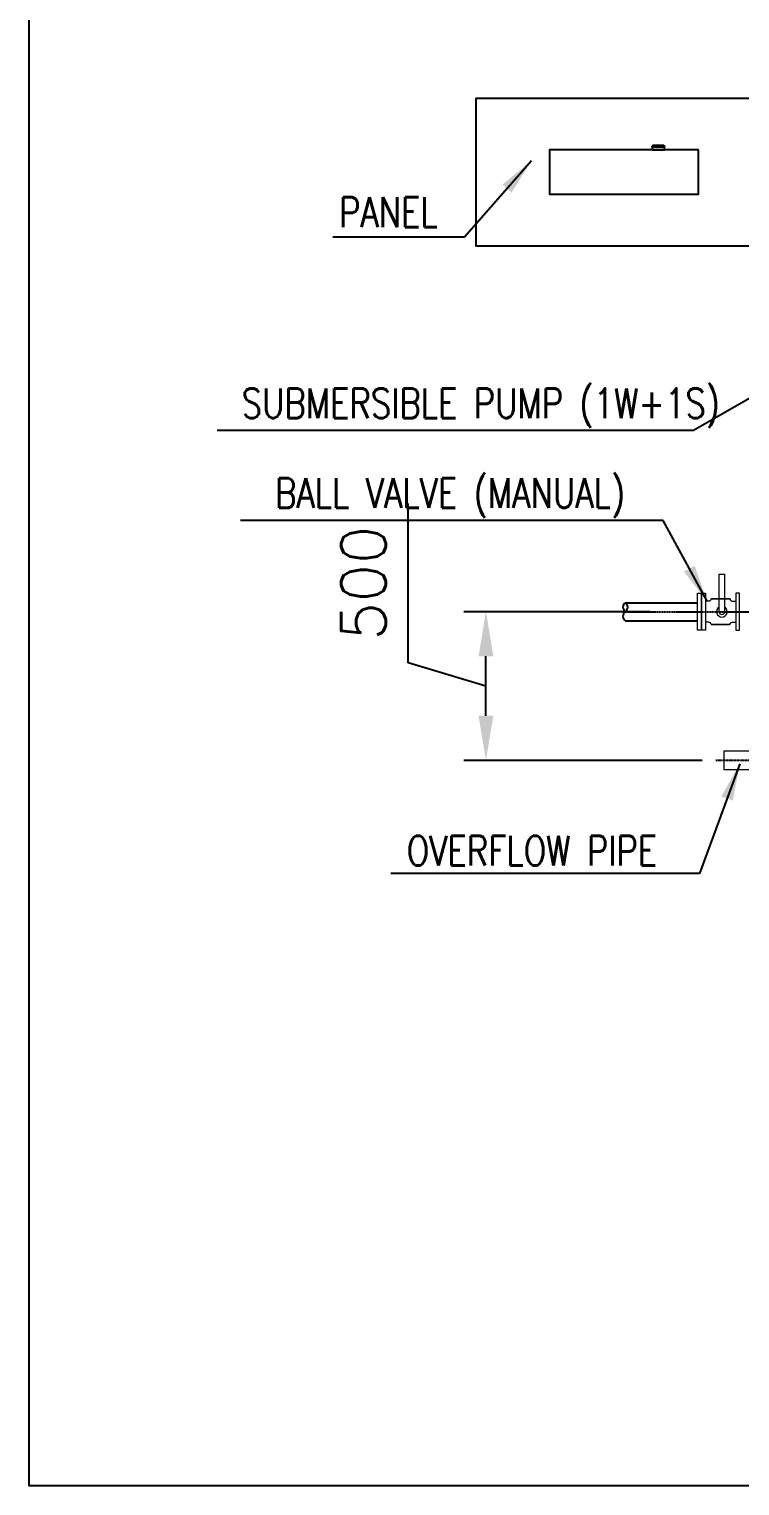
# Model space of a CAD drawing. Header units: millimetres. Extents: x 9 to 20222, y 20 to 9983.
# Drawn here: x 9 to 2404, y 20 to 4925 of the extents above; entities that cross this region are included whole.
import ezdxf
from ezdxf.enums import TextEntityAlignment as Align

# ---------------------------------------------------------------- set-up
doc = ezdxf.new("R2010")
doc.units = ezdxf.units.MM
doc.header["$LTSCALE"] = 0.25
doc.linetypes.add('CENTER2', pattern=[1.125, 0.75, -0.125, 0.125, -0.125])
for name, color, linetype in [('PDF_Geometry', 7, 'Continuous'), ('PIPE CEN', 1, 'CENTER2'), ('WTS_TXT2', 3, 'Continuous')]:
    doc.layers.add(name, color=color, linetype=linetype)
doc.layers.add('WTS_2_PIPEFITT', color=80, linetype='Continuous', lineweight=15)
doc.layers.add('WTS_DIM', color=1, linetype='Continuous', lineweight=15)
doc.styles.add('DIMTEXT', font='swisscl.ttf')
doc.styles.add('RomanS', font='romans.shx')
doc.dimstyles.new('50 DIM', dxfattribs={"dimscale": 50, "dimtxt": 2.5, "dimasz": 2.5, "dimexe": 2.25, "dimexo": 0.8, "dimgap": 0.8, "dimtad": 3, "dimdec": 1, "dimzin": 12, "dimdsep": 46, "dimtxsty": 'DIMTEXT', "dimcen": 0, "dimclrd": 256, "dimclre": 256, "dimclrt": 3, "dimazin": 3, "dimtfac": 1, "dimtdec": 1, "dimtmove": 0, "dimatfit": 0, "dimfxl": 2.25, "dimtolj": 1, "dimarcsym": 1})
doc.dimstyles.new('SPS-100', dxfattribs={"dimscale": 100, "dimtxt": 2.5, "dimasz": 2.5, "dimexe": 1, "dimexo": 0.625, "dimgap": 1, "dimtad": 1, "dimdec": 0, "dimdsep": 46, "dimtxsty": 'RomanS', "dimcen": 1, "dimclrd": 256, "dimclre": 256, "dimclrt": 4, "dimazin": 0, "dimtfac": 1, "dimtdec": 0, "dimtmove": 0, "dimatfit": 3, "dimfxl": 0.5, "dimarcsym": 1})

# ---------------------------------------------------------------- blocks, each defined once
blk = doc.blocks.new('*D70')
at = {"color": 1, "lineweight": -2, "transparency": 16777216}
for p, q in [((1285.7, 2791.9), (1285.7, 3327.6)), ((2100.8, 2963.4), (1473.2, 2963.4)), ((1548.2, 2613), (1548.2, 2813.4)), ((1548.2, 2713.2), (1285.7, 2791.9)), ((2276.3, 2463), (1473.2, 2463))]:
    blk.add_line(p, q, dxfattribs=at)
at = {"color": 1, "transparency": 16777216}
for points in [[(1523.2, 2813.4), (1573.2, 2813.4), (1548.2, 2963.4)], [(1523.2, 2613), (1573.2, 2613), (1548.2, 2463)]]:
    blk.add_solid(points, dxfattribs=at)
at = {"layer": 'Defpoints', "color": 0, "transparency": 16777216}
for p in [(1548.2, 2963.4), (2147.6, 2963.4), (2323.1, 2463)]:
    blk.add_point(p, dxfattribs=at)
at = {"color": 4, "transparency": 16777216, "insert": (1135.7, 3059.8), "char_height": 150, "attachment_point": 5, "rotation": 90, "style": 'RomanS', "bg_fill": 3, "box_fill_scale": 1.1, "bg_fill_color": 256, "bg_fill_true_color": 13158600, "bg_fill_transparency": 0}
blk.add_mtext('500', dxfattribs=at)

msp = doc.modelspace()

# ---------------------------------------------------------------- linework, layer by layer
at = {"color": 6}
for p, q in [((2017.9, 2993.9), (2260.7, 2993.9)), ((2017.9, 2932.9), (2260.7, 2932.9))]:
    msp.add_line(p, q, dxfattribs=at)
msp.add_lwpolyline([(2108.6, 4528.4), (2108.6, 4531.5), (2111.8, 4534.7), (2146.7, 4534.7), (2149.9, 4531.5), (2149.9, 4528.4)])
msp.add_lwpolyline([(2108.6, 4518.8), (2149.9, 4518.8), (2149.9, 4528.4), (2108.6, 4528.4)], close=True)
at = {"lineweight": 5}
msp.add_lwpolyline([(2717.3, 2493.5), (2350.1, 2493.5), (2350.1, 2432.5), (2717.3, 2432.5)], dxfattribs=at)
at = {"color": 6}
for centre, start, end in [((2027.9, 2978.9), 123.8331, 239.2847), ((2007.8, 2978.9), 300.7153, 56.1669), ((2027.9, 2948.4), 123.8331, 239.2847)]:
    msp.add_arc(centre, 18, start, end, dxfattribs=at)
at = {"layer": 'PDF_Geometry', "lineweight": 25}
msp.add_lwpolyline([(2514.9, 4195), (1514.9, 4195), (1514.9, 4693.4), (2514.9, 4693.4)], dxfattribs=at)
msp.add_lwpolyline([(2264.1, 4518.8), (1762.6, 4518.8), (1762.6, 4369.6), (2264.1, 4369.6)], close=True, dxfattribs=at)
at = {"layer": 'PIPE CEN'}
msp.add_line((2717.3, 2463), (2323.1, 2463), dxfattribs=at)
at = {"layer": 'PIPE CEN', "ltscale": 5}
msp.add_lwpolyline([(2017.9, 2963.4), (2906, 2963.4)], dxfattribs=at)
at = {"layer": 'WTS_2_PIPEFITT'}
for p, q in [((2306.5, 3006.5), (2369.2, 3006.5)), ((2370.6, 3006.5), (2307.9, 3006.5)), ((2306.5, 2920.3), (2369.2, 2920.3)), ((2370.6, 2920.3), (2307.9, 2920.3))]:
    msp.add_line(p, q, dxfattribs=at)
for points in [[(2333.9, 2963.4), (2333.9, 3089.9), (2352.3, 3089.9), (2352.3, 2963.4)], [(2273.2, 2900.9), (2260.7, 2900.9), (2260.7, 3025.9), (2273.2, 3025.9)], [(2275.1, 3025.9), (2287.6, 3025.9), (2287.6, 2900.9), (2275.1, 2900.9)], [(2389.5, 2900.9), (2402, 2900.9), (2402, 3025.9), (2389.5, 3025.9)]]:
    msp.add_lwpolyline(points, close=True, dxfattribs=at)
for points in [[(2306.5, 3006.5, -0.414214), (2298.7, 2998.7), (2287.6, 2998.7)], [(2370.6, 3006.5, 0.414214), (2378.4, 2998.7), (2389.5, 2998.7)], [(2306.5, 2920.3, 0.414214), (2298.7, 2928.1), (2287.6, 2928.1)], [(2370.6, 2920.3, -0.414214), (2378.4, 2928.1), (2389.5, 2928.1)]]:
    msp.add_lwpolyline(points, format="xyb", dxfattribs=at)
for radius, start, end in [(17.9, 120.9207, 59.0793), (9.21, 180, 0)]:
    msp.add_arc((2343.1, 2963.4), radius, start, end, dxfattribs=at)

# ---------------------------------------------------------------- texts
at = {"layer": 'WTS_TXT2', "style": 'RomanS', "width": 0.8}
for s, p in [('PANEL', (1219.6, 4309.1, 0)), ('SUBMERSIBLE PUMP (1W+1S)', (1530.9, 3658.5, 0)), ('BALL VALVE (MANUAL)', (1427.8, 3355.8, 0)), ('OVERFLOW PIPE', (1703.4, 2158.7))]:
    msp.add_text(s, height=100, dxfattribs=at).set_placement(p, align=Align.MIDDLE)

# ---------------------------------------------------------------- leaders
at = {"layer": 'WTS_DIM'}
for points in [[(1701.3, 4482.2), (1475.5, 4224.5), (1032.2, 4224.5)], [(2696.1, 3831.6, 0), (2247.8, 3573.8, 0), (643, 3573.8, 0)], [(2293.1, 2998.7, 0), (2144.7, 3271.1, 0), (721.5, 3271.1, 0)], [(2403.5, 2451.8, 0), (2268, 2081.6, 0), (1227.2, 2081.6, 0)]]:
    msp.add_leader(points, dimstyle='50 DIM', override={"dimexe": 1, "dimadec": 1}, dxfattribs=at)

# ---------------------------------------------------------------- next in the draw order: dimensions: what is measured, and where the dimension line sits
dim = msp.add_linear_dim(base=(1548.2, 2963.4), p1=(2323.1, 2463), p2=(2147.6, 2963.4), angle=90, dimstyle='SPS-100', override={"dimscale": 75, "dimtxt": 2, "dimasz": 2, "dimclrd": 1, "dimclre": 1, "dimtmove": 1, "dimtfill": 1})
dim.commit()
dim.dimension.update_dxf_attribs({"geometry": '*D70', "text_midpoint": (1135.7, 2866.9)})

# ---------------------------------------------------------------- next in the draw order: linework, layer by layer
msp.add_lwpolyline([(9.1, 9982.8), (20221.9, 9982.8), (20221.9, 19.7), (9.1, 19.7)], close=True)

doc.saveas('drawing.dxf')
